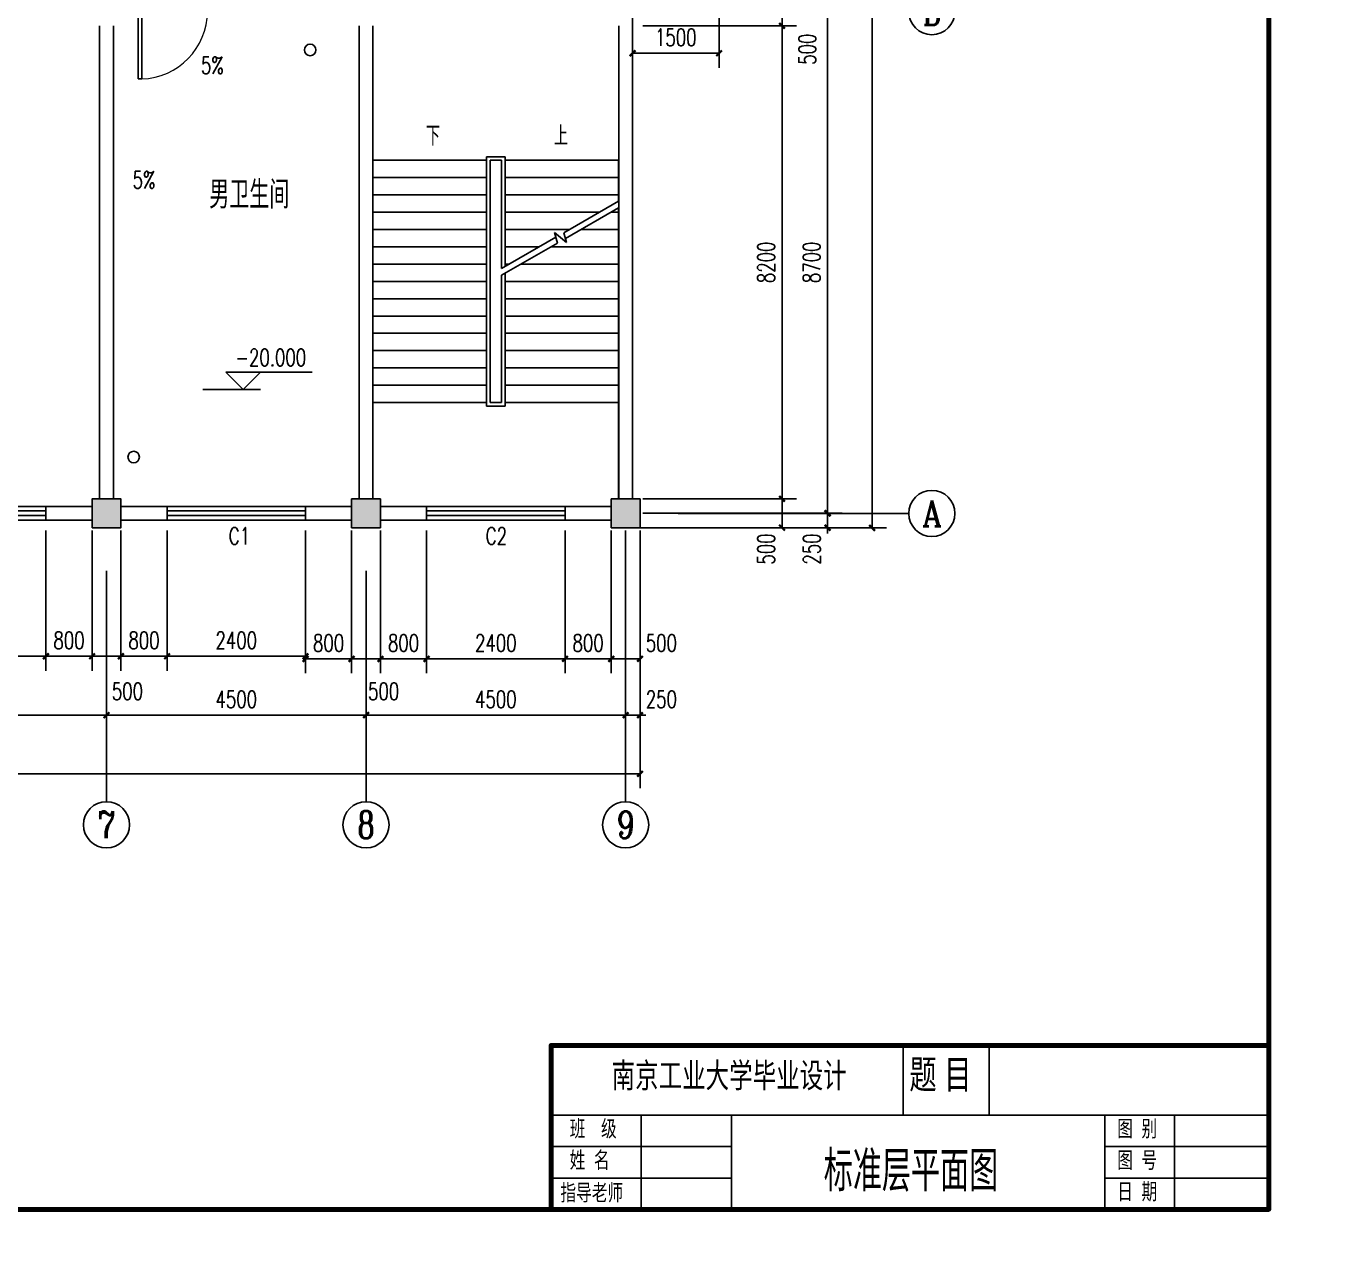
# Model space of a CAD drawing. Extents: x -1000 to 59722, y -1000 to 42165.
# Drawn here: x 37283 to 59722, y 0 to 21346 of the extents above; entities that cross this region are included whole.
import ezdxf
from ezdxf.enums import TextEntityAlignment as Align

# ---------------------------------------------------------------- set-up
doc = ezdxf.new("R2010")
doc.units = 0
doc.header["$LTSCALE"] = 10
doc.header["$MEASUREMENT"] = 0
for name, color, linetype in [('AXIS', 3, 'Continuous'), ('AXIS_TEXT', 7, 'Continuous'), ('COLUMN', 9, 'Continuous'), ('DIM_ELEV', 3, 'Continuous'), ('DIM_SYMB', 3, 'Continuous'), ('PUB_DIM', 3, 'Continuous'), ('PUB_TEXT', 7, 'Continuous'), ('STAIR', 2, 'Continuous'), ('WALL', 9, 'Continuous'), ('WINDOW', 4, 'Continuous'), ('WINDOW_TEXT', 7, 'Continuous'), ('加粗线', 5, 'Continuous'), ('图框', 7, 'Continuous'), ('标注', 7, 'Continuous')]:
    doc.layers.add(name, color=color, linetype=linetype)
doc.styles.add('_TCH_AXIS', font='COMPLEX', dxfattribs={"bigfont": 'GBCBIG'})
doc.styles.add('_TCH_DIM', font='SIMPLEX', dxfattribs={"bigfont": 'GBCBIG'})
doc.styles.add('_TCH_DIM_T3', font='SIMPLEX', dxfattribs={"width": 0.705882, "bigfont": 'GBCBIG'})
doc.styles.add('_TCH_WINDOW', font='SIMPLEX', dxfattribs={"bigfont": 'GBCBIG'})
doc.styles.add('COMPLEX', font='COMPLEX')
doc.styles.get("Standard").update_dxf_attribs({"font": 'gbenor.shx', "bigfont": 'gbcbig.shx'})
doc.styles.add('ZI', font='', dxfattribs={"width": 0.7})
doc.styles.get('ZI').set_extended_font_data('FangSong_GB2312')
doc.dimstyles.new('_TCH_ARCH&&100', dxfattribs={"dimtxt": 297.5, "dimasz": 100, "dimexe": 250, "dimexo": 300, "dimgap": 126.25, "dimtad": 1, "dimdec": 0, "dimzin": 0, "dimdsep": 46, "dimtxsty": '_TCH_DIM_T3', "dimblk": 'ARCHTICK', "dimcen": 0.09, "dimclrt": 7, "dimazin": 2, "dimtfac": 1, "dimtdec": 0, "dimtix": 1, "dimtmove": 2, "dimatfit": 3, "dimfxl": 1, "dimtolj": 1, "dimtzin": 0, "dimarcsym": 0})

# ---------------------------------------------------------------- blocks, each defined once
blk = doc.blocks.new('_ArchTick')
at = {"color": 0, "linetype": 'ByBlock', "const_width": 0.4}
blk.add_lwpolyline([(-0.5, -0.5), (0.5, 0.5)], dxfattribs=at)
blk = doc.blocks.new('*D26')
at = {"layer": 'Defpoints', "color": 0}
for p in [(47801, 21846), (49301, 21846), (49301, 20871)]:
    blk.add_point(p, dxfattribs=at)
at = {"layer": 'PUB_DIM', "color": 0, "lineweight": -2}
for p, q in [((47801, 21546), (47801, 20621)), ((49301, 21546), (49301, 20621)), ((47801, 20871), (49301, 20871))]:
    blk.add_line(p, q, dxfattribs=at)
at = {"layer": 'PUB_DIM', "color": 0, "lineweight": -2, "xscale": 100, "yscale": 100, "zscale": 100, "rotation": 180}
blk.add_blockref('_ArchTick', (47801, 20871), dxfattribs=at)
at = {"layer": 'PUB_DIM', "color": 0, "lineweight": -2, "xscale": 100, "yscale": 100, "zscale": 100}
blk.add_blockref('_ArchTick', (49301, 20871), dxfattribs=at)
at = {"layer": 'PUB_DIM', "color": 7, "insert": (48551, 21146), "char_height": 297.5, "attachment_point": 5, "style": '_TCH_DIM_T3'}
blk.add_mtext('\\A1;1500', dxfattribs=at)
blk = doc.blocks.new('*D28')
at = {"layer": 'Defpoints', "color": 0}
for p in [(42131, 12896), (42931, 12896), (42931, 10371)]:
    blk.add_point(p, dxfattribs=at)
at = {"layer": 'PUB_DIM', "color": 0, "lineweight": -2}
for p, q in [((42131, 12596), (42131, 10121)), ((42931, 12596), (42931, 10121)), ((42131, 10371), (42931, 10371))]:
    blk.add_line(p, q, dxfattribs=at)
at = {"layer": 'PUB_DIM', "color": 0, "lineweight": -2, "xscale": 100, "yscale": 100, "zscale": 100, "rotation": 180}
blk.add_blockref('_ArchTick', (42131, 10371), dxfattribs=at)
at = {"layer": 'PUB_DIM', "color": 0, "lineweight": -2, "xscale": 100, "yscale": 100, "zscale": 100}
blk.add_blockref('_ArchTick', (42931, 10371), dxfattribs=at)
at = {"layer": 'PUB_DIM', "color": 7, "insert": (42531, 10646), "char_height": 297.5, "attachment_point": 5, "style": '_TCH_DIM_T3'}
blk.add_mtext('\\A1;800', dxfattribs=at)
blk = doc.blocks.new('*D29')
at = {"layer": 'Defpoints', "color": 0}
for p in [(42931, 12896), (43431, 12896), (43431, 10371)]:
    blk.add_point(p, dxfattribs=at)
at = {"layer": 'PUB_DIM', "color": 0, "lineweight": -2}
for p, q in [((42931, 12596), (42931, 10121)), ((43431, 12596), (43431, 10121)), ((42931, 10371), (43431, 10371))]:
    blk.add_line(p, q, dxfattribs=at)
at = {"layer": 'PUB_DIM', "color": 0, "lineweight": -2, "xscale": 100, "yscale": 100, "zscale": 100, "rotation": 180}
blk.add_blockref('_ArchTick', (42931, 10371), dxfattribs=at)
at = {"layer": 'PUB_DIM', "color": 0, "lineweight": -2, "xscale": 100, "yscale": 100, "zscale": 100}
blk.add_blockref('_ArchTick', (43431, 10371), dxfattribs=at)
at = {"layer": 'PUB_DIM', "color": 7, "insert": (43486, 9809), "char_height": 297.5, "attachment_point": 5, "style": '_TCH_DIM_T3'}
blk.add_mtext('\\A1;500', dxfattribs=at)
blk = doc.blocks.new('*D30')
at = {"layer": 'Defpoints', "color": 0}
for p in [(43431, 12896), (44231, 12896), (44231, 10371)]:
    blk.add_point(p, dxfattribs=at)
at = {"layer": 'PUB_DIM', "color": 0, "lineweight": -2}
for p, q in [((43431, 12596), (43431, 10121)), ((44231, 12596), (44231, 10121)), ((43431, 10371), (44231, 10371))]:
    blk.add_line(p, q, dxfattribs=at)
at = {"layer": 'PUB_DIM', "color": 0, "lineweight": -2, "xscale": 100, "yscale": 100, "zscale": 100, "rotation": 180}
blk.add_blockref('_ArchTick', (43431, 10371), dxfattribs=at)
at = {"layer": 'PUB_DIM', "color": 0, "lineweight": -2, "xscale": 100, "yscale": 100, "zscale": 100}
blk.add_blockref('_ArchTick', (44231, 10371), dxfattribs=at)
at = {"layer": 'PUB_DIM', "color": 7, "insert": (43831, 10646), "char_height": 297.5, "attachment_point": 5, "style": '_TCH_DIM_T3'}
blk.add_mtext('\\A1;800', dxfattribs=at)
blk = doc.blocks.new('*D31')
at = {"layer": 'Defpoints', "color": 0}
for p in [(44231, 12896), (46631, 12896), (46631, 10371)]:
    blk.add_point(p, dxfattribs=at)
at = {"layer": 'PUB_DIM', "color": 0, "lineweight": -2}
for p, q in [((44231, 12596), (44231, 10121)), ((46631, 12596), (46631, 10121)), ((44231, 10371), (46631, 10371))]:
    blk.add_line(p, q, dxfattribs=at)
at = {"layer": 'PUB_DIM', "color": 0, "lineweight": -2, "xscale": 100, "yscale": 100, "zscale": 100, "rotation": 180}
blk.add_blockref('_ArchTick', (44231, 10371), dxfattribs=at)
at = {"layer": 'PUB_DIM', "color": 0, "lineweight": -2, "xscale": 100, "yscale": 100, "zscale": 100}
blk.add_blockref('_ArchTick', (46631, 10371), dxfattribs=at)
at = {"layer": 'PUB_DIM', "color": 7, "insert": (45431, 10646), "char_height": 297.5, "attachment_point": 5, "style": '_TCH_DIM_T3'}
blk.add_mtext('\\A1;2400', dxfattribs=at)
blk = doc.blocks.new('*D32')
at = {"layer": 'Defpoints', "color": 0}
for p in [(46631, 12896), (47431, 12896), (47431, 10371)]:
    blk.add_point(p, dxfattribs=at)
at = {"layer": 'PUB_DIM', "color": 0, "lineweight": -2}
for p, q in [((46631, 12596), (46631, 10121)), ((47431, 12596), (47431, 10121)), ((46631, 10371), (47431, 10371))]:
    blk.add_line(p, q, dxfattribs=at)
at = {"layer": 'PUB_DIM', "color": 0, "lineweight": -2, "xscale": 100, "yscale": 100, "zscale": 100, "rotation": 180}
blk.add_blockref('_ArchTick', (46631, 10371), dxfattribs=at)
at = {"layer": 'PUB_DIM', "color": 0, "lineweight": -2, "xscale": 100, "yscale": 100, "zscale": 100}
blk.add_blockref('_ArchTick', (47431, 10371), dxfattribs=at)
at = {"layer": 'PUB_DIM', "color": 7, "insert": (47031, 10646), "char_height": 297.5, "attachment_point": 5, "style": '_TCH_DIM_T3'}
blk.add_mtext('\\A1;800', dxfattribs=at)
blk = doc.blocks.new('*D33')
at = {"layer": 'Defpoints', "color": 0}
for p in [(47431, 12896), (47931, 12896), (47931, 10371)]:
    blk.add_point(p, dxfattribs=at)
at = {"layer": 'PUB_DIM', "color": 0, "lineweight": -2}
for p, q in [((47431, 12596), (47431, 10121)), ((47931, 12596), (47931, 10121)), ((47431, 10371), (47931, 10371))]:
    blk.add_line(p, q, dxfattribs=at)
at = {"layer": 'PUB_DIM', "color": 0, "lineweight": -2, "xscale": 100, "yscale": 100, "zscale": 100, "rotation": 180}
blk.add_blockref('_ArchTick', (47431, 10371), dxfattribs=at)
at = {"layer": 'PUB_DIM', "color": 0, "lineweight": -2, "xscale": 100, "yscale": 100, "zscale": 100}
blk.add_blockref('_ArchTick', (47931, 10371), dxfattribs=at)
at = {"layer": 'PUB_DIM', "color": 7, "insert": (48301, 10646), "char_height": 297.5, "attachment_point": 5, "style": '_TCH_DIM_T3'}
blk.add_mtext('\\A1;500', dxfattribs=at)
blk = doc.blocks.new('*D56')
at = {"layer": 'Defpoints', "color": 0}
for p in [(35231, 12896), (37631, 12896), (37631, 10417)]:
    blk.add_point(p, dxfattribs=at)
at = {"layer": 'PUB_DIM', "color": 0, "lineweight": -2}
for p, q in [((35231, 12596), (35231, 10167)), ((37631, 12596), (37631, 10167)), ((35231, 10417), (37631, 10417))]:
    blk.add_line(p, q, dxfattribs=at)
at = {"layer": 'PUB_DIM', "color": 0, "lineweight": -2, "xscale": 100, "yscale": 100, "zscale": 100, "rotation": 180}
blk.add_blockref('_ArchTick', (35231, 10417), dxfattribs=at)
at = {"layer": 'PUB_DIM', "color": 0, "lineweight": -2, "xscale": 100, "yscale": 100, "zscale": 100}
blk.add_blockref('_ArchTick', (37631, 10417), dxfattribs=at)
at = {"layer": 'PUB_DIM', "color": 7, "insert": (36431, 10692), "char_height": 297.5, "attachment_point": 5, "style": '_TCH_DIM_T3'}
blk.add_mtext('\\A1;2400', dxfattribs=at)
blk = doc.blocks.new('*D57')
at = {"layer": 'Defpoints', "color": 0}
for p in [(37631, 12896), (38431, 12896), (38431, 10417)]:
    blk.add_point(p, dxfattribs=at)
at = {"layer": 'PUB_DIM', "color": 0, "lineweight": -2}
for p, q in [((37631, 12596), (37631, 10167)), ((38431, 12596), (38431, 10167)), ((37631, 10417), (38431, 10417))]:
    blk.add_line(p, q, dxfattribs=at)
at = {"layer": 'PUB_DIM', "color": 0, "lineweight": -2, "xscale": 100, "yscale": 100, "zscale": 100, "rotation": 180}
blk.add_blockref('_ArchTick', (37631, 10417), dxfattribs=at)
at = {"layer": 'PUB_DIM', "color": 0, "lineweight": -2, "xscale": 100, "yscale": 100, "zscale": 100}
blk.add_blockref('_ArchTick', (38431, 10417), dxfattribs=at)
at = {"layer": 'PUB_DIM', "color": 7, "insert": (38031, 10692), "char_height": 297.5, "attachment_point": 5, "style": '_TCH_DIM_T3'}
blk.add_mtext('\\A1;800', dxfattribs=at)
blk = doc.blocks.new('*D58')
at = {"layer": 'Defpoints', "color": 0}
for p in [(38431, 12896), (38931, 12896), (38931, 10417)]:
    blk.add_point(p, dxfattribs=at)
at = {"layer": 'PUB_DIM', "color": 0, "lineweight": -2}
for p, q in [((38431, 12596), (38431, 10167)), ((38931, 12596), (38931, 10167)), ((38431, 10417), (38931, 10417))]:
    blk.add_line(p, q, dxfattribs=at)
at = {"layer": 'PUB_DIM', "color": 0, "lineweight": -2, "xscale": 100, "yscale": 100, "zscale": 100, "rotation": 180}
blk.add_blockref('_ArchTick', (38431, 10417), dxfattribs=at)
at = {"layer": 'PUB_DIM', "color": 0, "lineweight": -2, "xscale": 100, "yscale": 100, "zscale": 100}
blk.add_blockref('_ArchTick', (38931, 10417), dxfattribs=at)
at = {"layer": 'PUB_DIM', "color": 7, "insert": (39044, 9810), "char_height": 297.5, "attachment_point": 5, "style": '_TCH_DIM_T3'}
blk.add_mtext('\\A1;500', dxfattribs=at)
blk = doc.blocks.new('*D59')
at = {"layer": 'Defpoints', "color": 0}
for p in [(38931, 12896), (39731, 12896), (39731, 10417)]:
    blk.add_point(p, dxfattribs=at)
at = {"layer": 'PUB_DIM', "color": 0, "lineweight": -2}
for p, q in [((38931, 12596), (38931, 10167)), ((39731, 12596), (39731, 10167)), ((38931, 10417), (39731, 10417))]:
    blk.add_line(p, q, dxfattribs=at)
at = {"layer": 'PUB_DIM', "color": 0, "lineweight": -2, "xscale": 100, "yscale": 100, "zscale": 100, "rotation": 180}
blk.add_blockref('_ArchTick', (38931, 10417), dxfattribs=at)
at = {"layer": 'PUB_DIM', "color": 0, "lineweight": -2, "xscale": 100, "yscale": 100, "zscale": 100}
blk.add_blockref('_ArchTick', (39731, 10417), dxfattribs=at)
at = {"layer": 'PUB_DIM', "color": 7, "insert": (39331, 10692), "char_height": 297.5, "attachment_point": 5, "style": '_TCH_DIM_T3'}
blk.add_mtext('\\A1;800', dxfattribs=at)
blk = doc.blocks.new('*D60')
at = {"layer": 'Defpoints', "color": 0}
for p in [(39731, 12896), (42131, 12896), (42131, 10417)]:
    blk.add_point(p, dxfattribs=at)
at = {"layer": 'PUB_DIM', "color": 0, "lineweight": -2}
for p, q in [((39731, 12596), (39731, 10167)), ((42131, 12596), (42131, 10167)), ((39731, 10417), (42131, 10417))]:
    blk.add_line(p, q, dxfattribs=at)
at = {"layer": 'PUB_DIM', "color": 0, "lineweight": -2, "xscale": 100, "yscale": 100, "zscale": 100, "rotation": 180}
blk.add_blockref('_ArchTick', (39731, 10417), dxfattribs=at)
at = {"layer": 'PUB_DIM', "color": 0, "lineweight": -2, "xscale": 100, "yscale": 100, "zscale": 100}
blk.add_blockref('_ArchTick', (42131, 10417), dxfattribs=at)
at = {"layer": 'PUB_DIM', "color": 7, "insert": (40931, 10692), "char_height": 297.5, "attachment_point": 5, "style": '_TCH_DIM_T3'}
blk.add_mtext('\\A1;2400', dxfattribs=at)
blk = doc.blocks.new('*D13')
at = {"layer": 'Defpoints', "color": 0}
for p in [(11431, 12896), (47931, 12896), (47931, 8378)]:
    blk.add_point(p, dxfattribs=at)
at = {"layer": 'PUB_DIM', "color": 0, "lineweight": -2}
for p, q in [((11431, 12596), (11431, 8128)), ((47931, 12596), (47931, 8128)), ((11431, 8378), (47931, 8378))]:
    blk.add_line(p, q, dxfattribs=at)
at = {"layer": 'PUB_DIM', "color": 0, "lineweight": -2, "xscale": 100, "yscale": 100, "zscale": 100, "rotation": 180}
blk.add_blockref('_ArchTick', (11431, 8378), dxfattribs=at)
at = {"layer": 'PUB_DIM', "color": 0, "lineweight": -2, "xscale": 100, "yscale": 100, "zscale": 100}
blk.add_blockref('_ArchTick', (47931, 8378), dxfattribs=at)
at = {"layer": 'PUB_DIM', "color": 7, "insert": (30315, 8784), "char_height": 297.5, "attachment_point": 5, "style": '_TCH_DIM_T3'}
blk.add_mtext('\\A1;36500', dxfattribs=at)
blk = doc.blocks.new('*D62')
at = {"layer": 'Defpoints', "color": 0}
for p in [(47681, 12896), (47931, 12896), (47931, 9396)]:
    blk.add_point(p, dxfattribs=at)
at = {"layer": 'PUB_DIM', "color": 0, "lineweight": -2}
for p, q in [((47681, 12596), (47681, 9146)), ((47931, 12596), (47931, 9146)), ((47681, 9396), (47581, 9396)), ((47681, 9396), (47931, 9396)), ((47931, 9396), (48031, 9396))]:
    blk.add_line(p, q, dxfattribs=at)
at = {"layer": 'PUB_DIM', "color": 0, "lineweight": -2, "xscale": 100, "yscale": 100, "zscale": 100}
blk.add_blockref('_ArchTick', (47681, 9396), dxfattribs=at)
at = {"layer": 'PUB_DIM', "color": 0, "lineweight": -2, "xscale": 100, "yscale": 100, "zscale": 100, "rotation": 180}
blk.add_blockref('_ArchTick', (47931, 9396), dxfattribs=at)
at = {"layer": 'PUB_DIM', "color": 7, "insert": (48301, 9671), "char_height": 297.5, "attachment_point": 5, "style": '_TCH_DIM_T3'}
blk.add_mtext('\\A1;250', dxfattribs=at)
blk = doc.blocks.new('*D142')
at = {"layer": 'Defpoints', "color": 0}
for p in [(47591, 33743), (51955, 33743), (47591, 12643)]:
    blk.add_point(p, dxfattribs=at)
at = {"layer": 'PUB_DIM', "color": 0, "lineweight": -2}
for p, q in [((47891, 33743), (52205, 33743)), ((51955, 12643), (51955, 33743)), ((47891, 12643), (52205, 12643))]:
    blk.add_line(p, q, dxfattribs=at)
at = {"layer": 'PUB_DIM', "color": 0, "lineweight": -2, "xscale": 100, "yscale": 100, "zscale": 100}
for p, rotation in [((51955, 33743), 90), ((51955, 12643), 270)]:
    blk.add_blockref('_ArchTick', p, dxfattribs=dict(at, rotation=rotation))
at = {"layer": 'PUB_DIM', "color": 7, "insert": (52292, 23193), "char_height": 297.5, "attachment_point": 5, "rotation": 90, "style": '_TCH_DIM_T3'}
blk.add_mtext('\\A1;21100', dxfattribs=at)
blk = doc.blocks.new('*D100')
at = {"layer": 'Defpoints', "color": 0}
for p in [(47681, 12896), (51184, 12896), (47681, 12646)]:
    blk.add_point(p, dxfattribs=at)
at = {"layer": 'PUB_DIM', "color": 0, "lineweight": -2}
for p, q in [((47981, 12896), (51434, 12896)), ((51184, 12896), (51184, 12996)), ((51184, 12646), (51184, 12896)), ((47981, 12646), (51434, 12646)), ((51184, 12646), (51184, 12546))]:
    blk.add_line(p, q, dxfattribs=at)
at = {"layer": 'PUB_DIM', "color": 0, "lineweight": -2, "xscale": 100, "yscale": 100, "zscale": 100}
for p, rotation in [((51184, 12896), 270), ((51184, 12646), 90)]:
    blk.add_blockref('_ArchTick', p, dxfattribs=dict(at, rotation=rotation))
at = {"layer": 'PUB_DIM', "color": 7, "insert": (50909, 12276), "char_height": 297.5, "attachment_point": 5, "rotation": 90, "style": '_TCH_DIM_T3'}
blk.add_mtext('\\A1;250', dxfattribs=at)
blk = doc.blocks.new('*D106')
at = {"layer": 'Defpoints', "color": 0}
for p in [(47681, 21846), (50393, 21846), (47681, 21346)]:
    blk.add_point(p, dxfattribs=at)
at = {"layer": 'PUB_DIM', "color": 0, "lineweight": -2}
for p, q in [((47981, 21846), (50643, 21846)), ((50393, 21346), (50393, 21846)), ((47981, 21346), (50643, 21346))]:
    blk.add_line(p, q, dxfattribs=at)
at = {"layer": 'PUB_DIM', "color": 0, "lineweight": -2, "xscale": 100, "yscale": 100, "zscale": 100}
for p, rotation in [((50393, 21846), 90), ((50393, 21346), 270)]:
    blk.add_blockref('_ArchTick', p, dxfattribs=dict(at, rotation=rotation))
at = {"layer": 'PUB_DIM', "color": 7, "insert": (50831, 20941), "char_height": 297.5, "attachment_point": 5, "rotation": 90, "style": '_TCH_DIM_T3'}
blk.add_mtext('\\A1;500', dxfattribs=at)
blk = doc.blocks.new('*D107')
at = {"layer": 'Defpoints', "color": 0}
for p in [(47681, 21346), (50393, 21346), (47681, 13146)]:
    blk.add_point(p, dxfattribs=at)
at = {"layer": 'PUB_DIM', "color": 0, "lineweight": -2}
for p, q in [((47981, 21346), (50643, 21346)), ((50393, 13146), (50393, 21346)), ((47981, 13146), (50643, 13146))]:
    blk.add_line(p, q, dxfattribs=at)
at = {"layer": 'PUB_DIM', "color": 0, "lineweight": -2, "xscale": 100, "yscale": 100, "zscale": 100}
for p, rotation in [((50393, 21346), 90), ((50393, 13146), 270)]:
    blk.add_blockref('_ArchTick', p, dxfattribs=dict(at, rotation=rotation))
at = {"layer": 'PUB_DIM', "color": 7, "insert": (50118, 17246), "char_height": 297.5, "attachment_point": 5, "rotation": 90, "style": '_TCH_DIM_T3'}
blk.add_mtext('\\A1;8200', dxfattribs=at)
blk = doc.blocks.new('*D108')
at = {"layer": 'Defpoints', "color": 0}
for p in [(47681, 13146), (50393, 13146), (47681, 12646)]:
    blk.add_point(p, dxfattribs=at)
at = {"layer": 'PUB_DIM', "color": 0, "lineweight": -2}
for p, q in [((47981, 13146), (50643, 13146)), ((50393, 12646), (50393, 13146)), ((47981, 12646), (50643, 12646))]:
    blk.add_line(p, q, dxfattribs=at)
at = {"layer": 'PUB_DIM', "color": 0, "lineweight": -2, "xscale": 100, "yscale": 100, "zscale": 100}
for p, rotation in [((50393, 13146), 90), ((50393, 12646), 270)]:
    blk.add_blockref('_ArchTick', p, dxfattribs=dict(at, rotation=rotation))
at = {"layer": 'PUB_DIM', "color": 7, "insert": (50118, 12276), "char_height": 297.5, "attachment_point": 5, "rotation": 90, "style": '_TCH_DIM_T3'}
blk.add_mtext('\\A1;500', dxfattribs=at)
blk = doc.blocks.new('*D121')
at = {"layer": 'AXIS', "color": 0, "lineweight": -2}
for p, q in [((48981, 21596), (51431, 21596)), ((51181, 12896), (51181, 21596)), ((48981, 12896), (51431, 12896))]:
    blk.add_line(p, q, dxfattribs=at)
at = {"layer": 'Defpoints', "color": 0}
for p in [(48681, 21596), (51181, 21596), (48681, 12896)]:
    blk.add_point(p, dxfattribs=at)
at = {"layer": 'AXIS', "color": 0, "lineweight": -2, "xscale": 100, "yscale": 100, "zscale": 100}
for p, rotation in [((51181, 21596), 90), ((51181, 12896), 270)]:
    blk.add_blockref('_ArchTick', p, dxfattribs=dict(at, rotation=rotation))
at = {"layer": 'AXIS', "color": 7, "insert": (50906, 17246), "char_height": 297.5, "attachment_point": 5, "rotation": 90, "style": '_TCH_DIM_T3'}
blk.add_mtext('\\A1;8700', dxfattribs=at)
blk = doc.blocks.new('*D139')
at = {"layer": 'AXIS', "color": 0, "lineweight": -2}
for p, q in [((34181, 11596), (34181, 9146)), ((38681, 11596), (38681, 9146)), ((34181, 9396), (38681, 9396))]:
    blk.add_line(p, q, dxfattribs=at)
at = {"layer": 'Defpoints', "color": 0}
for p in [(34181, 11896), (38681, 11896), (38681, 9396)]:
    blk.add_point(p, dxfattribs=at)
at = {"layer": 'AXIS', "color": 0, "lineweight": -2, "xscale": 100, "yscale": 100, "zscale": 100, "rotation": 180}
blk.add_blockref('_ArchTick', (34181, 9396), dxfattribs=at)
at = {"layer": 'AXIS', "color": 0, "lineweight": -2, "xscale": 100, "yscale": 100, "zscale": 100}
blk.add_blockref('_ArchTick', (38681, 9396), dxfattribs=at)
at = {"layer": 'AXIS', "color": 7, "insert": (36431, 9671), "char_height": 297.5, "attachment_point": 5, "style": '_TCH_DIM_T3'}
blk.add_mtext('\\A1;4500', dxfattribs=at)
blk = doc.blocks.new('*D140')
at = {"layer": 'AXIS', "color": 0, "lineweight": -2}
for p, q in [((38681, 11596), (38681, 9146)), ((43181, 11596), (43181, 9146)), ((38681, 9396), (43181, 9396))]:
    blk.add_line(p, q, dxfattribs=at)
at = {"layer": 'Defpoints', "color": 0}
for p in [(38681, 11896), (43181, 11896), (43181, 9396)]:
    blk.add_point(p, dxfattribs=at)
at = {"layer": 'AXIS', "color": 0, "lineweight": -2, "xscale": 100, "yscale": 100, "zscale": 100, "rotation": 180}
blk.add_blockref('_ArchTick', (38681, 9396), dxfattribs=at)
at = {"layer": 'AXIS', "color": 0, "lineweight": -2, "xscale": 100, "yscale": 100, "zscale": 100}
blk.add_blockref('_ArchTick', (43181, 9396), dxfattribs=at)
at = {"layer": 'AXIS', "color": 7, "insert": (40931, 9671), "char_height": 297.5, "attachment_point": 5, "style": '_TCH_DIM_T3'}
blk.add_mtext('\\A1;4500', dxfattribs=at)
blk = doc.blocks.new('*D141')
at = {"layer": 'AXIS', "color": 0, "lineweight": -2}
for p, q in [((43181, 11596), (43181, 9146)), ((47681, 11596), (47681, 9146)), ((43181, 9396), (47681, 9396))]:
    blk.add_line(p, q, dxfattribs=at)
at = {"layer": 'Defpoints', "color": 0}
for p in [(43181, 11896), (47681, 11896), (47681, 9396)]:
    blk.add_point(p, dxfattribs=at)
at = {"layer": 'AXIS', "color": 0, "lineweight": -2, "xscale": 100, "yscale": 100, "zscale": 100, "rotation": 180}
blk.add_blockref('_ArchTick', (43181, 9396), dxfattribs=at)
at = {"layer": 'AXIS', "color": 0, "lineweight": -2, "xscale": 100, "yscale": 100, "zscale": 100}
blk.add_blockref('_ArchTick', (47681, 9396), dxfattribs=at)
at = {"layer": 'AXIS', "color": 7, "insert": (45431, 9671), "char_height": 297.5, "attachment_point": 5, "style": '_TCH_DIM_T3'}
blk.add_mtext('\\A1;4500', dxfattribs=at)
blk = doc.blocks.new('_AXISO')
blk.add_circle((0, 0), 0.5)
at = {"layer": 'AXIS_TEXT', "style": 'COMPLEX', "width": 1.041667}
blk.add_attdef('A', text='', height=0.56, dxfattribs=at).set_placement((-0.25, -0.28), (0.25, -0.28), align=Align.FIT)
blk = doc.blocks.new('_FZHK')
blk.add_lwpolyline([(-0.5, -0.5), (0.5, -0.5), (0.5, 0.5), (-0.5, 0.5)], close=True)
blk = doc.blocks.new('$TCHSYS$WIN2D')
for p, q in [((-0.5, 0.5), (-0.5, -0.5)), ((0.5, 0.5), (0.5, -0.5)), ((0.5, 0.1667), (-0.5, 0.1667)), ((0.5, -0.1667), (-0.5, -0.1667))]:
    blk.add_line(p, q)
at = {"layer": 'STAIR'}
for p, q in [((-0.5, 0.5), (0.5, 0.5)), ((-0.5, -0.5), (0.5, -0.5))]:
    blk.add_line(p, q, dxfattribs=at)
blk = doc.blocks.new('$DorLib2D$00000001')
for p, q in [((0.45, 0.975), (0.5, 0.975)), ((0.45, 0), (0.45, 0.975)), ((0.5, 0), (0.5, 0.975)), ((0.5, 0), (0.45, 0))]:
    blk.add_line(p, q)
at = {"lineweight": 13}
blk.add_arc((0.475, 0), 0.975, 91.4693, 180, dxfattribs=at)
blk = doc.blocks.new('毕业设计图框-土木')
at = {"layer": '加粗线', "linetype": 'Continuous', "lineweight": 200}
for points in [[(37.4, 585.76), (837.4, 585.76), (837.4, 15.76), (37.4, 15.76)], [(662.4, 15.76), (837.4, 15.76), (837.4, 55.76), (662.4, 55.76)]]:
    blk.add_lwpolyline(points, close=True, dxfattribs=at)
at = {"layer": '图框'}
for p, q in [((748.21, 55.76), (748.21, 38.76)), ((769.21, 55.76), (769.21, 38.76)), ((662.4, 38.76), (837.4, 38.76)), ((684.4, 38.76), (684.4, 15.76)), ((706.4, 38.76), (706.4, 15.76)), ((797.4, 38.76), (797.4, 15.76)), ((814.4, 38.76), (814.4, 15.76)), ((706.4, 31.1), (662.4, 31.1)), ((837.4, 31.1), (797.4, 31.1)), ((706.4, 23.43), (662.4, 23.43)), ((837.4, 23.43), (797.4, 23.43))]:
    blk.add_line(p, q, dxfattribs=at)
at = {"layer": '图框', "style": 'ZI'}
for s, insert, char_height, width, attachment_point in [('南京工业大学毕业设计', (705.81, 51.46), 6, 84.2929, 2), ('{\\fￋￎￌ￥|b0|i0|c134|p2;题 目}', (749.73, 52.22), 7, 19.4796, 1), ('{\\fSimSun|b0|i0|c134|p2;班  级}', (666.96, 37.5), 4, 17.4388, 1), ('{\\fￋￎￌ￥|b0|i0|c134|p2;图  别}', (800.44, 37.5), 4, 17.4388, 1), ('{\\fￋￎￌ￥|b0|i0|c134|p2;姓  名}', (666.96, 29.83), 4, 17.4388, 1), ('{\\fￋￎￌ￥|b0|i0|c134|p2;图  号}', (800.44, 29.83), 4, 17.4388, 1), ('{\\fￋￎￌ￥|b0|i0|c134|p2;指导老师}', (664.68, 21.91), 4, 17.4388, 1), ('{\\fￋￎￌ￥|b0|i0|c134|p2;日  期}', (800.44, 22.16), 4, 17.4388, 1)]:
    blk.add_mtext(s, dxfattribs=dict(at, insert=insert, char_height=char_height, width=width, attachment_point=attachment_point))

msp = doc.modelspace()

# ---------------------------------------------------------------- hatches: boundary and pattern name
h = msp.add_hatch(color=256)
h.paths.add_polyline_path([(38681, 13145.7), (38431, 13145.7), (38431, 12895.7), (38681, 12895.7)])
h.paths.add_polyline_path([(38931, 13145.7), (38681, 13145.7), (38681, 12895.7), (38931, 12895.7)])
h.paths.add_polyline_path([(38931, 12895.7), (38681, 12895.7), (38681, 12645.7), (38931, 12645.7)])
h.paths.add_polyline_path([(38681, 12895.7), (38431, 12895.7), (38431, 12645.7), (38681, 12645.7)])
h = msp.add_hatch(color=256)
h.paths.add_polyline_path([(43181, 13145.7), (42931, 13145.7), (42931, 12895.7), (43181, 12895.7)])
h.paths.add_polyline_path([(43431, 13145.7), (43181, 13145.7), (43181, 12895.7), (43431, 12895.7)])
h.paths.add_polyline_path([(43431, 12895.7), (43181, 12895.7), (43181, 12645.7), (43431, 12645.7)])
h.paths.add_polyline_path([(43181, 12895.7), (42931, 12895.7), (42931, 12645.7), (43181, 12645.7)])
h = msp.add_hatch(color=256)
h.paths.add_polyline_path([(47681, 13145.7), (47431, 13145.7), (47431, 12895.7), (47681, 12895.7)])
h.paths.add_polyline_path([(47931, 13145.7), (47681, 13145.7), (47681, 12895.7), (47931, 12895.7)])
h.paths.add_polyline_path([(47931, 12895.7), (47681, 12895.7), (47681, 12645.7), (47931, 12645.7)])
h.paths.add_polyline_path([(47681, 12895.7), (47431, 12895.7), (47431, 12645.7), (47681, 12645.7)])

# ---------------------------------------------------------------- linework, layer by layer
for centre in [(42211.7, 20929), (39152.2, 13871.2)]:
    msp.add_circle(centre, 100)
at = {"layer": 'AXIS'}
for p, q in [((48590.8, 12893.4), (52590.8, 12893.4)), ((38681, 11895.7), (38681, 7895.7)), ((43181, 11895.7), (43181, 7895.7)), ((47681, 11895.7), (47681, 7895.7))]:
    msp.add_line(p, q, dxfattribs=at)
at = {"layer": 'DIM_ELEV'}
for p, q in [((41052.1, 15042.7), (40752.1, 15342.7)), ((40752.1, 15342.7), (42248.1, 15342.7)), ((41052.1, 15042.7), (41352.1, 15342.7)), ((40352.1, 15042.7), (41352.1, 15042.7))]:
    msp.add_line(p, q, dxfattribs=at)
at = {"layer": 'DIM_SYMB'}
for points in [[(40804, 20663.2, 0, 0, 0), (41860.2, 20663.2, 93.3, 0, 0), (42210.2, 20663.2, 0, 0, 0)], [(39324, 18422.2, 0, 0, 0), (39324, 14703.9, 93.3, 0, 0), (39324, 14353.9, 0, 0, 0)]]:
    msp.add_lwpolyline(points, format="xyseb", dxfattribs=at)
at = {"layer": 'DIM_SYMB', "elevation": -6.9}
for points in [[(44315.5, 19165.7, 0, 0, 0), (44315.5, 13915.7, 0, 0, 0), (46545.5, 13915.7, 0, 0, 0), (46545.5, 17215.7, 80, 0, 0), (46545.5, 17515.7, 0, 0, 0)], [(46545.5, 19165.7, 0, 0, 0), (46545.5, 18115.7, 80, 0, 0), (46545.5, 17815.7, 0, 0, 0)]]:
    msp.add_lwpolyline(points, format="xyseb", dxfattribs=at)
at = {"layer": 'STAIR'}
for p, q in [((45270.5, 19075.7), (45590.5, 19075.7)), ((45270.5, 14755.7), (45270.5, 19075.7)), ((45590.5, 19075.7), (45590.5, 17172.1)), ((43300.5, 14815.7), (43300.5, 19015.7)), ((43300.5, 19015.7), (45270.5, 19015.7)), ((45330.5, 14815.7), (45330.5, 19015.7)), ((45330.5, 19015.7), (45530.5, 19015.7)), ((45330.5, 14815.7), (45330.5, 19015.7)), ((45530.5, 19015.7), (45330.5, 19015.7)), ((45530.5, 19015.7), (45530.5, 17137.4)), ((45530.5, 19015.7), (45530.5, 17137.4)), ((47560.5, 19015.7), (45590.5, 19015.7)), ((47560.5, 19015.7), (47560.5, 18309.5)), ((43300.5, 18715.7), (45270.5, 18715.7)), ((47560.5, 18715.7), (45590.5, 18715.7)), ((43300.5, 18415.7), (45270.5, 18415.7)), ((47560.5, 18415.7), (45590.5, 18415.7)), ((47560.5, 18309.5), (46609.9, 17760.6)), ((47560.5, 18194), (46636.7, 17660.6)), ((47560.5, 18194), (47560.5, 14815.7)), ((43300.5, 18115.7), (45270.5, 18115.7)), ((47224.9, 18115.7), (45590.5, 18115.7)), ((47560.5, 18115.7), (47424.9, 18115.7)), ((43300.5, 17815.7), (45270.5, 17815.7)), ((46705.3, 17815.7), (45590.5, 17815.7)), ((46656.1, 17588.3), (46450, 17761.2)), ((46450, 17761.2), (46498.4, 17580.8)), ((46609.9, 17760.6), (46656.1, 17588.3)), ((47560.5, 17815.7), (46905.3, 17815.7)), ((43300.5, 17515.7), (45270.5, 17515.7)), ((46471.6, 17680.8), (45530.5, 17137.4)), ((46498.4, 17580.8), (45530.5, 17022)), ((46185.7, 17515.7), (45590.5, 17515.7)), ((47560.5, 17515.7), (46385.7, 17515.7)), ((43300.5, 17215.7), (45270.5, 17215.7)), ((45666.1, 17215.7), (45590.5, 17215.7)), ((45590.5, 17056.6), (45590.5, 14755.7)), ((47560.5, 17215.7), (45866.1, 17215.7)), ((43300.5, 16915.7), (45270.5, 16915.7)), ((45530.5, 17022), (45530.5, 14815.7)), ((45530.5, 17022), (45530.5, 14815.7)), ((47560.5, 16915.7), (45590.5, 16915.7)), ((43300.5, 16615.7), (45270.5, 16615.7)), ((47560.5, 16615.7), (45590.5, 16615.7)), ((43300.5, 16315.7), (45270.5, 16315.7)), ((47560.5, 16315.7), (45590.5, 16315.7)), ((43300.5, 16015.7), (45270.5, 16015.7)), ((47560.5, 16015.7), (45590.5, 16015.7)), ((43300.5, 15715.7), (45270.5, 15715.7)), ((47560.5, 15715.7), (45590.5, 15715.7)), ((43300.5, 15415.7), (45270.5, 15415.7)), ((47560.5, 15415.7), (45590.5, 15415.7)), ((43300.5, 15115.7), (45270.5, 15115.7)), ((47560.5, 15115.7), (45590.5, 15115.7)), ((43300.5, 14815.7), (45270.5, 14815.7)), ((43300.5, 14815.7), (43300.5, 13145.7)), ((45270.5, 14815.7), (43300.5, 14815.7)), ((45530.5, 14815.7), (45330.5, 14815.7)), ((45530.5, 14815.7), (45330.5, 14815.7)), ((47560.5, 14815.7), (45590.5, 14815.7)), ((47560.5, 14815.7), (45590.5, 14815.7)), ((47560.5, 13145.7), (47560.5, 14815.7)), ((45590.5, 14755.7), (45270.5, 14755.7)), ((43431, 13015.7), (47431, 13015.7))]:
    msp.add_line(p, q, dxfattribs=at)
at = {"layer": 'WALL'}
for p, q in [((38561, 21345.7), (38561, 13145.7)), ((38801, 21345.7), (38801, 13145.7)), ((43061, 21345.7), (43061, 13145.7)), ((43301, 21345.7), (43301, 13145.7)), ((47561, 21345.7), (47561, 13145.7)), ((47801, 21345.7), (47801, 13145.7)), ((38431, 13015.7), (37631, 13015.7)), ((37631, 13015.7), (37631, 12775.7)), ((39731, 13015.7), (38931, 13015.7)), ((39731, 12775.7), (39731, 13015.7)), ((42931, 13015.7), (42131, 13015.7)), ((42131, 13015.7), (42131, 12775.7)), ((44231, 13015.7), (43431, 13015.7)), ((44231, 12775.7), (44231, 13015.7)), ((47431, 13015.7), (46631, 13015.7)), ((46631, 13015.7), (46631, 12775.7)), ((37631, 12775.7), (38431, 12775.7)), ((38931, 12775.7), (39731, 12775.7)), ((42131, 12775.7), (42931, 12775.7)), ((43431, 12775.7), (44231, 12775.7)), ((46631, 12775.7), (47431, 12775.7))]:
    msp.add_line(p, q, dxfattribs=at)

# ---------------------------------------------------------------- block references
at = {"xscale": 71.11999999999534, "yscale": 71.11999999999534, "zscale": 71.11999999999999}
msp.add_blockref('毕业设计图框-土木', (-721.6, -295), dxfattribs=at)
at = {"layer": 'AXIS'}
ref = msp.add_blockref('_AXISO', (52990.8, 21593.4), dxfattribs=dict(at, xscale=800, yscale=800, zscale=800))
ref.add_attrib('A', 'B', dxfattribs={"layer": 'AXIS_TEXT', "height": 465.9, "style": '_TCH_AXIS', "width": 0.823529}).set_placement((52835.5, 21360.5), (53146.1, 21360.5), align=Align.FIT)
ref = msp.add_blockref('_AXISO', (52990.8, 12893.4), dxfattribs=dict(at, xscale=800, yscale=800, zscale=800))
ref.add_attrib('A', 'A', dxfattribs={"layer": 'AXIS_TEXT', "height": 445.4, "style": '_TCH_AXIS', "width": 0.888889}).set_placement((52821.1, 12670.7), (53160.5, 12670.7), align=Align.FIT)
ref = msp.add_blockref('_AXISO', (38681, 7495.7), dxfattribs=dict(at, xscale=800, yscale=800, zscale=800))
ref.add_attrib('A', '7', dxfattribs={"layer": 'AXIS_TEXT', "height": 465.9, "style": '_TCH_AXIS'}).set_placement((38525.7, 7262.7), (38836.3, 7262.7), align=Align.FIT)
ref = msp.add_blockref('_AXISO', (43181, 7495.7), dxfattribs=dict(at, xscale=800, yscale=800, zscale=800))
ref.add_attrib('A', '8', dxfattribs={"layer": 'AXIS_TEXT', "height": 465.9, "style": '_TCH_AXIS'}).set_placement((43025.7, 7262.7), (43336.3, 7262.7), align=Align.FIT)
ref = msp.add_blockref('_AXISO', (47681, 7495.7), dxfattribs=dict(at, xscale=800, yscale=800, zscale=800))
ref.add_attrib('A', '9', dxfattribs={"layer": 'AXIS_TEXT', "height": 476.1, "style": '_TCH_AXIS', "width": 0.928571}).set_placement((47533.6, 7257.6), (47828.4, 7257.6), align=Align.FIT)
at = {"layer": 'COLUMN', "xscale": 500, "yscale": 500, "zscale": 500}
for p in [(38681, 12895.7), (43181, 12895.7), (47681, 12895.7)]:
    msp.add_blockref('_FZHK', p, dxfattribs=at)
at = {"layer": 'WINDOW'}
ref = msp.add_blockref('$DorLib2D$00000001', (39831, 21595.7), dxfattribs=dict(at, xscale=-1200, yscale=-1200, zscale=-1200))
ref.add_attrib('A', 'M2', (39641, 21842), dxfattribs={"layer": 'WINDOW_TEXT', "height": 297.5, "style": '_TCH_WINDOW', "width": 0.705882})
ref = msp.add_blockref('$TCHSYS$WIN2D', (36431, 12895.7), dxfattribs=dict(at, xscale=-2400, yscale=-240, zscale=-2400, rotation=179.9999999999993))
ref.add_attrib('A', 'C1', (36301, 12352), dxfattribs={"layer": 'WINDOW_TEXT', "height": 297.5, "rotation": 360, "style": '_TCH_WINDOW', "width": 0.705882})
ref = msp.add_blockref('$TCHSYS$WIN2D', (40931, 12895.7), dxfattribs=dict(at, xscale=-2400, yscale=-240, zscale=-2400, rotation=180.0000000000007))
ref.add_attrib('A', 'C1', (40801, 12352), dxfattribs={"layer": 'WINDOW_TEXT', "height": 297.5, "style": '_TCH_WINDOW', "width": 0.705882})
ref = msp.add_blockref('$TCHSYS$WIN2D', (45431, 12895.7), dxfattribs=dict(at, xscale=-2400, yscale=-240, zscale=-2400, rotation=179.9999999999993))
ref.add_attrib('A', 'C2', (45256, 12352), dxfattribs={"layer": 'WINDOW_TEXT', "height": 297.5, "rotation": 360, "style": '_TCH_WINDOW', "width": 0.705882})

# ---------------------------------------------------------------- texts
at = {"layer": 'PUB_TEXT', "style": '_TCH_DIM', "width": 0.705882}
for s, p in [('5%', (40319, 20514.5)), ('5%', (39134, 18527.2)), ('-20.000', (40918.1, 15447.7))]:
    msp.add_text(s, height=297.5, dxfattribs=at).set_placement(p)
at = {"layer": 'PUB_TEXT', "style": '_TCH_DIM'}
for s, p in [('下', (44220.6, 19270.7)), ('上', (46441.2, 19270.7))]:
    msp.add_text(s, height=337.6, dxfattribs=at).set_placement(p)
at = {"layer": 'PUB_TEXT'}
for s, height, p in [('男卫生间', 482.27, (40462.5, 18178)), ('标准层平面图', 700, (51116.1, 1139.3))]:
    msp.add_text(s, height=height, dxfattribs=at).set_placement(p)

# ---------------------------------------------------------------- dimensions: what is measured, and where the dimension line sits
at = {"layer": 'AXIS'}
for p1, p2, text, picture, middle in [((48681, 12895.7), (48681, 21595.7), '8700', '*D121', (50906, 17245.7)), ((34181, 11895.7), (38681, 11895.7), '4500', '*D139', (36431, 9670.7)), ((38681, 11895.7), (43181, 11895.7), '4500', '*D140', (40931, 9670.7)), ((43181, 11895.7), (47681, 11895.7), '4500', '*D141', (45431, 9670.7))]:
    dim = msp.add_aligned_dim(p1=p1, p2=p2, distance=-2500, text=text, dimstyle='_TCH_ARCH&&100', dxfattribs=at)
    dim.commit()
    dim.dimension.update_dxf_attribs({"geometry": picture, "text_midpoint": middle})
at = {"layer": 'PUB_DIM'}
for base, p1, p2, angle, text, picture, middle in [((51955.4, 33743.4), (47590.8, 12643.4), (47590.8, 33743.4), 90, '21100', '*D142', (52291.8, 23193.4)), ((50393.1, 21845.7), (47681, 21345.7), (47681, 21845.7), 90, '500', '*D106', (50831.3, 20941.3)), ((50393.1, 13145.7), (47681, 12645.7), (47681, 13145.7), 90, '500', '*D108', (50118.1, 12275.7)), ((47931, 8377.9), (11431, 12895.7), (47931, 12895.7), 0, '36500', '*D13', (30315.2, 8784.3)), ((38931, 10416.6), (38431, 12895.7), (38931, 12895.7), 0, '500', '*D58', (39044.2, 9810)), ((43431, 10370.7), (42931, 12895.7), (43431, 12895.7), 360, '500', '*D29', (43485.9, 9808.8)), ((47931, 10370.7), (47431, 12895.7), (47931, 12895.7), 0, '500', '*D33', (48301, 10645.7)), ((47931, 9395.7), (47681, 12895.7), (47931, 12895.7), 0, '250', '*D62', (48301, 9670.7)), ((51183.5, 12895.7), (47681, 12645.7), (47681, 12895.7), 90, '250', '*D100', (50908.5, 12275.7))]:
    dim = msp.add_linear_dim(base=base, p1=p1, p2=p2, angle=angle, text=text, dimstyle='_TCH_ARCH&&100', dxfattribs=at)
    dim.commit()
    dim.dimension.update_dxf_attribs({"geometry": picture, "text_midpoint": middle, "dimtype": 161})
for p1, p2, distance, text, picture, middle in [((47801, 21845.7), (49301, 21845.7), -974.8, '1500', '*D26', (48551, 21145.9)), ((47681, 13145.7), (47681, 21345.7), -2712.1, '8200', '*D107', (50118.1, 17245.7)), ((35231, 12895.7), (37631, 12895.7), -2479.1, '2400', '*D56', (36431, 10691.6)), ((37631, 12895.7), (38431, 12895.7), -2479.1, '800', '*D57', (38031, 10691.6)), ((38931, 12895.7), (39731, 12895.7), -2479.1, '800', '*D59', (39331, 10691.6)), ((39731, 12895.7), (42131, 12895.7), -2479.1, '2400', '*D60', (40931, 10691.6)), ((42131, 12895.7), (42931, 12895.7), -2525, '800', '*D28', (42531, 10645.7)), ((43431, 12895.7), (44231, 12895.7), -2525, '800', '*D30', (43831, 10645.7)), ((44231, 12895.7), (46631, 12895.7), -2525, '2400', '*D31', (45431, 10645.7)), ((46631, 12895.7), (47431, 12895.7), -2525, '800', '*D32', (47031, 10645.7))]:
    dim = msp.add_aligned_dim(p1=p1, p2=p2, distance=distance, text=text, dimstyle='_TCH_ARCH&&100', dxfattribs=at)
    dim.commit()
    dim.dimension.update_dxf_attribs({"geometry": picture, "text_midpoint": middle})

doc.saveas('drawing.dxf')
